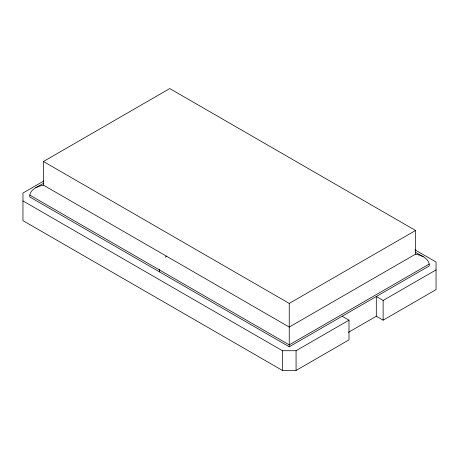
<?xml version="1.0" encoding="UTF-8"?>
<svg xmlns="http://www.w3.org/2000/svg" width="459" height="459" viewBox="0 0 459 459"><rect width="100%" height="100%" fill="white"/><g stroke="black" fill="none" stroke-linecap="round" stroke-linejoin="round"><path stroke-width="0.69" d="M159.554 269.295L159.514 271.877L159.514 269.972M415.114 252.048C420.037 255.479 429.968 258.113 429.222 265.968L289.245 346.78L29.778 196.98C29.032 189.119 38.969 186.492 43.892 183.055M165.303 257.16L166.342 256.111M43.433 185.149L43.433 161.499L169.755 88.57L415.567 230.487L415.567 254.137L289.245 327.066L43.433 185.149L39.376 186.182L35.831 187.714M43.869 180.955L22.95 193.032L22.95 220.63L282.417 370.43L296.072 370.43L348.989 339.884L348.989 320.17L342.162 316.228M43.433 161.499L289.245 303.416L415.567 230.487M429.222 264.057L289.245 344.875L29.778 195.069M22.95 200.922L282.417 350.722L296.072 350.722L348.989 320.17M348.37 332.356L376.305 316.228L376.305 296.52L383.133 300.461L436.05 269.909M376.305 316.228L383.133 320.17L436.05 289.618L436.05 262.02L414.947 249.839M415.567 254.137L419.624 255.17L423.169 256.701M383.133 300.461L383.133 320.17M296.072 350.722L296.072 370.43M289.245 303.416L289.245 346.78M282.417 350.722L282.417 370.43"/></g></svg>
